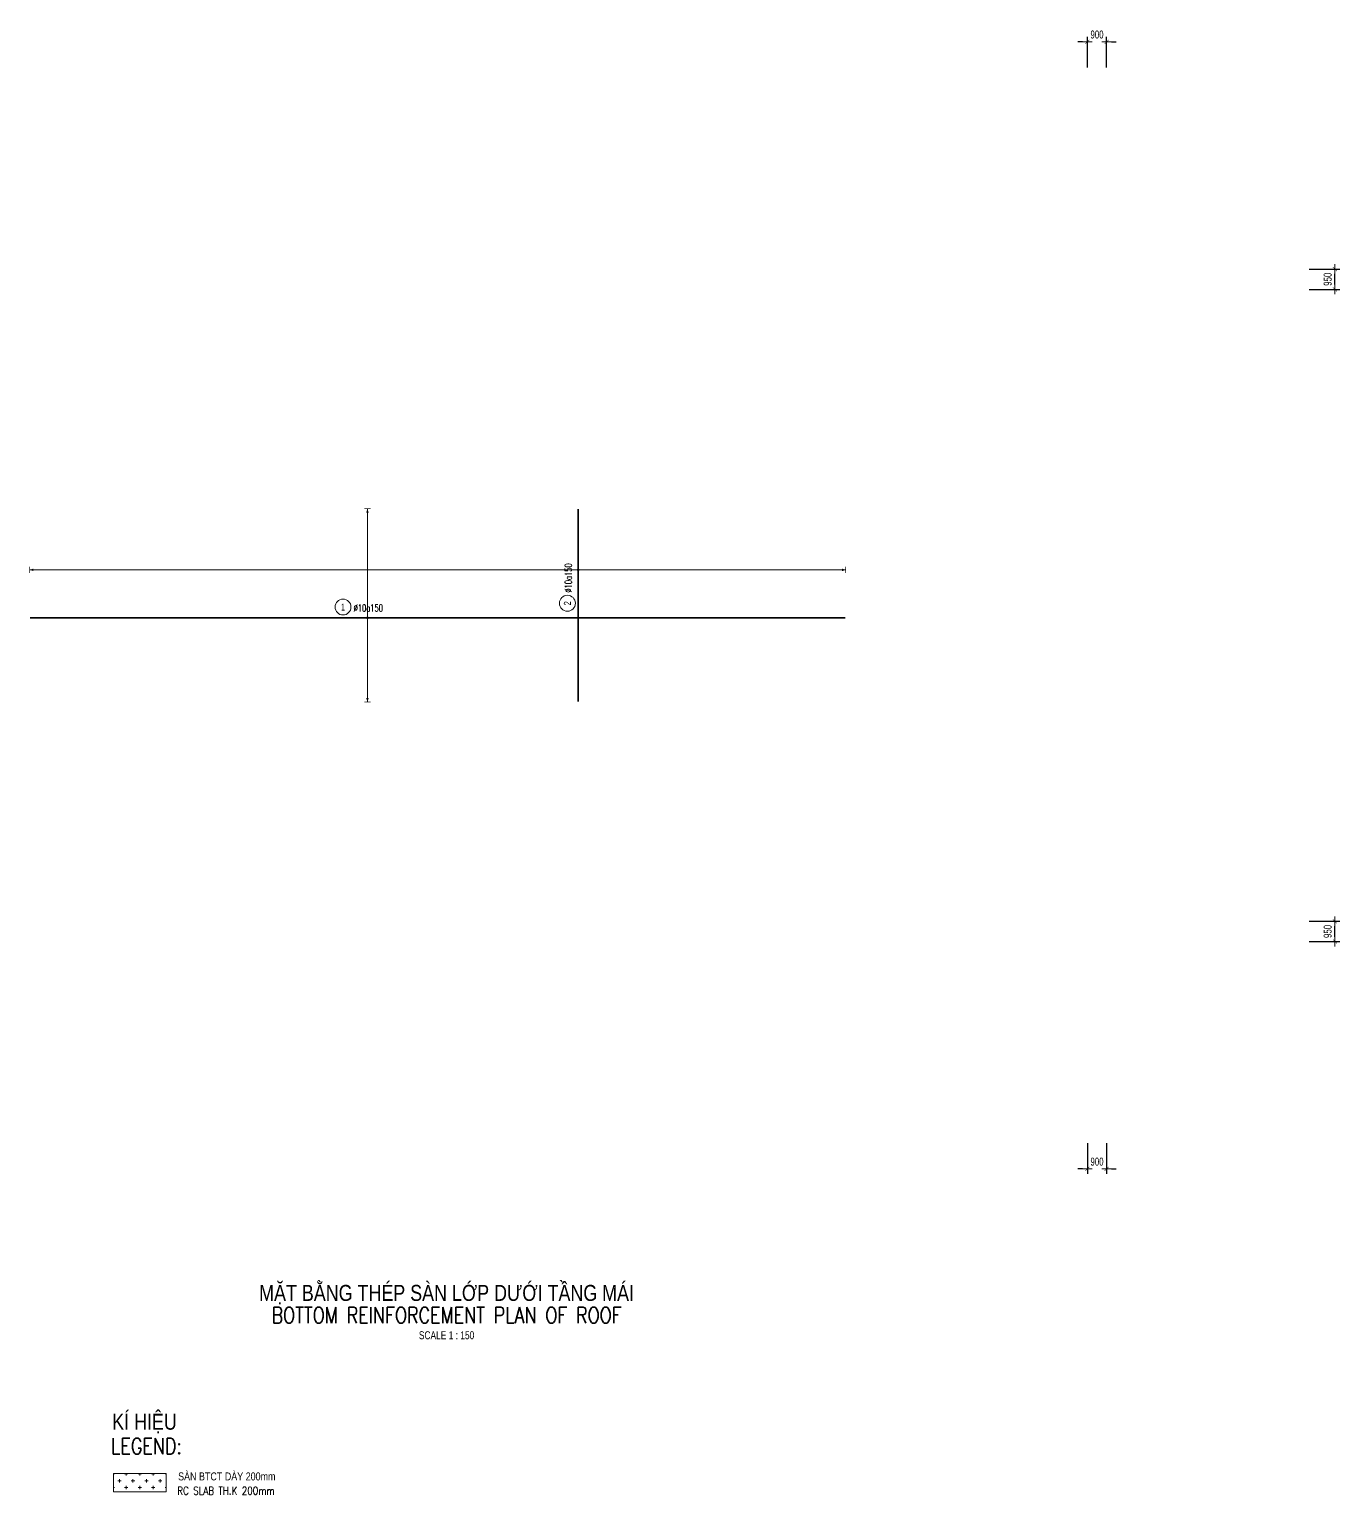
# Model space of a CAD drawing. Header units: millimetres. Extents: x 142010 to 329575, y -17961 to 50684.
# Drawn here: x 142010 to 203425, y -17961 to 50684 of the extents above; entities that cross this region are included whole.
import ezdxf
from ezdxf.enums import TextEntityAlignment as Align

# ---------------------------------------------------------------- set-up
doc = ezdxf.new("R2010")
doc.units = ezdxf.units.MM
doc.layers.get('0').update_dxf_attribs({"lineweight": 20})
doc.layers.get('Defpoints').update_dxf_attribs({"color": 151, "lineweight": 9})
for name, color, linetype, lineweight in [('NDC_S_ANNO', 7, 'Continuous', 20), ('NDC_S_DIM', 1, 'Continuous', 15), ('NDC_S_ENG TEXT', 2, 'Continuous', 20), ('NDC_S_ENG TITLE', 3, 'Continuous', 20), ('NDC_S_HATCH MATERIAL', 8, 'Continuous', 13), ('NDC_S_REBAR', 4, 'Continuous', 35), ('NDC_S_SLAB', 2, 'Continuous', 20), ('NDC_S_TEXT SYMBOL', 7, 'Continuous', 20), ('NDC_S_VN TEXT', 7, 'Continuous', 20), ('NDC_S_VN TITLE', 6, 'Continuous', 35)]:
    doc.layers.add(name, color=color, linetype=linetype, lineweight=lineweight)
doc.styles.add('$0$NDC_EN TXT', font='romans.shx', dxfattribs={"width": 0.8})
doc.styles.add('ARIAL', font='arial.ttf', dxfattribs={"width": 0.7})
doc.styles.add('NDC_ANNO', font='', dxfattribs={"width": 0.8})
doc.styles.add('NDC_DIM', font='', dxfattribs={"width": 0.75})
doc.styles.add('NDC_EN TXT', font='romans.shx', dxfattribs={"width": 0.8})
doc.styles.add('NDC_ROMANS', font='romans.shx', dxfattribs={"width": 0.7})
doc.styles.add('NDC_VIE TXT', font='arial.ttf', dxfattribs={"width": 0.8})
doc.styles.get('NDC_ANNO').set_extended_font_data('Dotum')
doc.styles.get('NDC_DIM').set_extended_font_data('Dotum')
doc.dimstyles.new('NDC_dim_150', dxfattribs={"dimscale": 150, "dimtxt": 2.5, "dimasz": 1.5, "dimexe": 1.5, "dimexo": 2.5, "dimgap": 1, "dimtad": 1, "dimdec": 0, "dimzin": 0, "dimdsep": 46, "dimtxsty": 'NDC_DIM', "dimblk": 'DIMMARK', "dimcen": 0.09, "dimdle": 1.2, "dimclrd": 1, "dimclre": 1, "dimclrt": 3, "dimadec": 0, "dimazin": 0, "dimtfac": 1, "dimtdec": 0, "dimtix": 1, "dimtofl": 0, "dimtmove": 0, "dimatfit": 3, "dimfxl": 8, "dimfxlon": 1, "dimtolj": 1, "dimtzin": 0, "dimarcsym": 0})

# ---------------------------------------------------------------- blocks, each defined once
blk = doc.blocks.new('DIMMARK')
at = {"layer": 'NDC_S_DIM', "color": 1}
blk.add_line((-1.5, 0), (1, 0), dxfattribs=at)
at = {"layer": 'NDC_S_DIM', "color": 2, "const_width": 0.1}
blk.add_lwpolyline([(-0.42, -0.42), (0.42, 0.42)], dxfattribs=at)
blk = doc.blocks.new('*D6')
at = {"layer": 'Defpoints', "color": 0, "ltscale": 100, "transparency": 16777216}
for p in [(188189, 8900), (203200, 8900), (188189, 7950)]:
    blk.add_point(p, dxfattribs=at)
at = {"layer": 'NDC_S_DIM', "color": 1, "lineweight": -2, "ltscale": 100, "transparency": 16777216}
for p, q in [((202000, 8900), (203425, 8900)), ((203200, 8175), (203200, 8675)), ((202000, 7950), (203425, 7950))]:
    blk.add_line(p, q, dxfattribs=at)
at = {"layer": 'NDC_S_DIM', "color": 1, "lineweight": -2, "ltscale": 100, "transparency": 16777216, "xscale": 225, "yscale": 225, "zscale": 225}
for p, rotation in [((203200, 8900), 90), ((203200, 7950), 270)]:
    blk.add_blockref('DIMMARK', p, dxfattribs=dict(at, rotation=rotation))
at = {"layer": 'NDC_S_DIM', "color": 3, "ltscale": 100, "transparency": 16777216, "insert": (202862, 8425), "char_height": 375, "attachment_point": 5, "rotation": 90, "style": 'NDC_DIM'}
blk.add_mtext('\\A1;950', dxfattribs=at)
blk = doc.blocks.new('*D7')
at = {"layer": 'Defpoints', "color": 0, "ltscale": 100, "transparency": 16777216}
for p in [(188315, 39450), (203200, 39450), (188315, 38500)]:
    blk.add_point(p, dxfattribs=at)
at = {"layer": 'NDC_S_DIM', "color": 1, "lineweight": -2, "ltscale": 100, "transparency": 16777216}
for p, q in [((202000, 39450), (203425, 39450)), ((203200, 38725), (203200, 39225)), ((202000, 38500), (203425, 38500))]:
    blk.add_line(p, q, dxfattribs=at)
at = {"layer": 'NDC_S_DIM', "color": 1, "lineweight": -2, "ltscale": 100, "transparency": 16777216, "xscale": 225, "yscale": 225, "zscale": 225}
for p, rotation in [((203200, 39450), 90), ((203200, 38500), 270)]:
    blk.add_blockref('DIMMARK', p, dxfattribs=dict(at, rotation=rotation))
at = {"layer": 'NDC_S_DIM', "color": 3, "ltscale": 100, "transparency": 16777216, "insert": (202862, 38975), "char_height": 375, "attachment_point": 5, "rotation": 90, "style": 'NDC_DIM'}
blk.add_mtext('\\A1;950', dxfattribs=at)
blk = doc.blocks.new('*D8')
at = {"layer": 'Defpoints', "color": 0, "ltscale": 100, "transparency": 16777216}
for p in [(192500, 50100), (191600, 34011), (192500, 34011)]:
    blk.add_point(p, dxfattribs=at)
at = {"layer": 'NDC_S_DIM', "color": 1, "lineweight": -2, "ltscale": 100, "transparency": 16777216}
for p, q in [((191600, 48900), (191600, 50325)), ((192500, 48900), (192500, 50325)), ((191375, 50100), (191150, 50100)), ((192725, 50100), (192950, 50100))]:
    blk.add_line(p, q, dxfattribs=at)
at = {"layer": 'NDC_S_DIM', "color": 1, "lineweight": -2, "ltscale": 100, "transparency": 16777216, "xscale": 225, "yscale": 225, "zscale": 225}
blk.add_blockref('DIMMARK', (191600, 50100), dxfattribs=at)
at = {"layer": 'NDC_S_DIM', "color": 1, "lineweight": -2, "ltscale": 100, "transparency": 16777216, "xscale": 225, "yscale": 225, "zscale": 225, "rotation": 180}
blk.add_blockref('DIMMARK', (192500, 50100), dxfattribs=at)
at = {"layer": 'NDC_S_DIM', "color": 3, "ltscale": 100, "transparency": 16777216, "insert": (192050, 50438), "char_height": 375, "attachment_point": 5, "style": 'NDC_DIM'}
blk.add_mtext('\\A1;900', dxfattribs=at)
blk = doc.blocks.new('*D9')
at = {"layer": 'Defpoints', "color": 0, "ltscale": 100, "transparency": 16777216}
for p in [(191600, 12767), (192500, 12767), (192500, -2700)]:
    blk.add_point(p, dxfattribs=at)
at = {"layer": 'NDC_S_DIM', "color": 1, "lineweight": -2, "ltscale": 100, "transparency": 16777216}
for p, q in [((191600, -1500), (191600, -2925)), ((192500, -1500), (192500, -2925)), ((191375, -2700), (191150, -2700)), ((192725, -2700), (192950, -2700))]:
    blk.add_line(p, q, dxfattribs=at)
at = {"layer": 'NDC_S_DIM', "color": 1, "lineweight": -2, "ltscale": 100, "transparency": 16777216, "xscale": 225, "yscale": 225, "zscale": 225}
blk.add_blockref('DIMMARK', (191600, -2700), dxfattribs=at)
at = {"layer": 'NDC_S_DIM', "color": 1, "lineweight": -2, "ltscale": 100, "transparency": 16777216, "xscale": 225, "yscale": 225, "zscale": 225, "rotation": 180}
blk.add_blockref('DIMMARK', (192500, -2700), dxfattribs=at)
at = {"layer": 'NDC_S_DIM', "color": 3, "ltscale": 100, "transparency": 16777216, "insert": (192050, -2362), "char_height": 375, "attachment_point": 5, "style": 'NDC_DIM'}
blk.add_mtext('\\A1;900', dxfattribs=at)
blk = doc.blocks.new('Drawing name_symbol')
at = {"layer": 'NDC_S_ENG TITLE', "style": 'NDC_EN TXT', "width": 0.8}
blk.add_attdef('SECTDET1', text='', height=5, dxfattribs=at).set_placement((0, 1.01), align=Align.CENTER)
at = {"layer": 'NDC_S_TEXT SYMBOL', "lineweight": 25, "style": 'NDC_ANNO', "width": 0.8}
blk.add_attdef('SSCALE', text='', height=2.5, dxfattribs=at).set_placement((0, -4), align=Align.CENTER)
at = {"layer": 'NDC_S_VN TITLE', "style": 'NDC_VIE TXT', "width": 0.8}
blk.add_attdef('SECTDET2', text='', height=5, dxfattribs=at).set_placement((0, 7.97), align=Align.CENTER)
blk = doc.blocks.new('*U18')
h = blk.add_hatch(color=6)
edge = h.paths.add_edge_path()
edge.add_arc((4.81, 0), 0.3, 0, 360)
at = {"layer": 'NDC_S_DIM', "color": 6}
for q in [(4.81, 171.39), (4.81, -83.61)]:
    blk.add_line((4.81, 0), q, dxfattribs=at)
for points in [[(3.81, 171.39, 0.2, 0.2, 0), (5.81, 171.39, 0, 0, 0)], [(3.81, -83.61, 0.2, 0.2, 0), (5.81, -83.61, 0, 0, 0)]]:
    blk.add_lwpolyline(points, format="xyseb", dxfattribs=at)
at = {"layer": 'NDC_S_DIM'}
blk.add_circle((-5.62, 3.36), 2.48, dxfattribs=at)
at = {"layer": 'NDC_S_DIM', "color": 6}
blk.add_circle((4.81, 0), 0.3, dxfattribs=at)
for points in [[(4.41, 170.19), (4.81, 171.39), (5.21, 170.19)], [(4.41, -82.41), (4.81, -83.61), (5.21, -82.41)]]:
    blk.add_solid(points, dxfattribs=at)
at = {"layer": 'NDC_S_REBAR'}
for p, q in [((0, 0), (-36.27, 0)), ((-36.27, 0), (-36.27, 0)), ((0, 0), (23.73, 0)), ((23.73, 0), (23.73, 0)), ((23.73, 0), (23.73, 0)), ((-36.27, 0), (-36.27, 0))]:
    blk.add_line(p, q, dxfattribs=at)
at = {"layer": 'NDC_S_VN TEXT', "style": 'ARIAL', "width": 0.7}
blk.add_attdef('KHT', text='', height=2.2, dxfattribs=at).set_placement((-5.62, 3.36), align=Align.MIDDLE_CENTER)
at = {"layer": 'NDC_S_VN TEXT', "color": 3, "style": 'NDC_ROMANS', "width": 0.7}
blk.add_attdef('DKT', (-2.32, 1.98), '', height=2.2, dxfattribs=at)
blk = doc.blocks.new('*U17')
h = blk.add_hatch(color=6)
edge = h.paths.add_edge_path()
edge.add_arc((-75.12, 0), 0.3, 0, 360)
at = {"layer": 'NDC_S_DIM', "color": 6}
for q in [(-75.12, 34.06), (-75.12, -26.28)]:
    blk.add_line((-75.12, 0), q, dxfattribs=at)
for points in [[(-76.12, 34.06, 0.2, 0.2, 0), (-74.12, 34.06, 0, 0, 0)], [(-76.12, -26.28, 0.2, 0.2, 0), (-74.12, -26.28, 0, 0, 0)]]:
    blk.add_lwpolyline(points, format="xyseb", dxfattribs=at)
at = {"layer": 'NDC_S_DIM'}
blk.add_circle((-82.75, 3.36), 2.48, dxfattribs=at)
at = {"layer": 'NDC_S_DIM', "color": 6}
blk.add_circle((-75.12, 0), 0.3, dxfattribs=at)
for points in [[(-75.52, 32.86), (-75.12, 34.06), (-74.72, 32.86)], [(-75.52, -25.08), (-75.12, -26.28), (-74.72, -25.08)]]:
    blk.add_solid(points, dxfattribs=at)
at = {"layer": 'NDC_S_REBAR'}
for p, q in [((0, 0), (-180.51, 0)), ((-180.51, 0), (-180.51, 0)), ((0, 0), (74.16, 0)), ((74.16, 0), (74.16, 0)), ((74.16, 0), (74.16, 0)), ((-180.51, 0), (-180.51, 0))]:
    blk.add_line(p, q, dxfattribs=at)
at = {"layer": 'NDC_S_VN TEXT', "style": 'ARIAL', "width": 0.7}
blk.add_attdef('KHT', text='', height=2.2, dxfattribs=at).set_placement((-82.75, 3.36), align=Align.MIDDLE_CENTER)
at = {"layer": 'NDC_S_VN TEXT', "color": 3, "style": 'NDC_ROMANS', "width": 0.7}
blk.add_attdef('DKT', (-79.45, 1.98), '', height=2.2, dxfattribs=at)

msp = doc.modelspace()

# ---------------------------------------------------------------- hatches: boundary and pattern name
at = {"layer": 'NDC_S_HATCH MATERIAL', "ltscale": 100}
h = msp.add_hatch(dxfattribs=at)
h.set_pattern_fill('CROSS', color=256, scale=50)
h.set_pattern_definition([(0, (-57998, -8733.27), (317.5, 317.5), [158.75, -476.25]), (90, (-57918.62, -8812.65), (-317.5, 317.5), [158.75, -476.25])])
h.paths.add_polyline_path([(145959.8, -16964.2), (145959.8, -17828.3), (148418.2, -17828.3), (148418.2, -16964.2)])

# ---------------------------------------------------------------- linework, layer by layer
at = {"layer": 'NDC_S_SLAB'}
msp.add_lwpolyline([(145959.8, -16964.2), (148418.2, -16964.2), (148418.2, -17828.3), (145959.8, -17828.3)], close=True, dxfattribs=at)

# ---------------------------------------------------------------- block references
at = {"layer": 'NDC_S_ANNO', "xscale": 150, "yscale": 150, "zscale": 150}
msp.add_blockref('Drawing name_symbol', (161567.1, -10079.2), dxfattribs=at).add_auto_attribs({'SECTDET1': 'BOTTOM REINFORCEMENT PLAN OF ROOF', 'SECTDET2': 'MẶT BẰNG THÉP SÀN LỚP DƯỚI TẦNG MÁI', 'SSCALE': 'SCALE 1 : 150'})
at = {"layer": 'NDC_S_REBAR', "xscale": 150, "yscale": 150, "zscale": 150, "rotation": 90}
msp.add_blockref('*U18', (167733.8, 24640.4), dxfattribs=at).add_auto_attribs({'KHT': '2', 'DKT': '%%c10a150'})
at = {"layer": 'NDC_S_REBAR', "xscale": 150, "yscale": 150, "zscale": 150}
msp.add_blockref('*U17', (169126.4, 23116.4), dxfattribs=at).add_auto_attribs({'KHT': '1', 'DKT': '%%c10a150'})

# ---------------------------------------------------------------- texts
at = {"layer": 'NDC_S_ENG TEXT', "style": '$0$NDC_EN TXT', "width": 0.8}
for s, height, p in [('LEGEND:', 750, (145845.4, -16059.5)), ('RC SLAB TH.K 200mm', 375, (148947, -17961))]:
    msp.add_text(s, height=height, dxfattribs=at).set_placement(p)
at = {"layer": 'NDC_S_VN TEXT', "style": 'NDC_VIE TXT', "width": 0.8}
msp.add_text('KÍ HIỆU', height=750, dxfattribs=at).set_placement((145895.7, -14168.4), align=Align.TOP_LEFT)
msp.add_text('SÀN BTCT DÀY 200mm', height=375, dxfattribs=at).set_placement((148985.3, -17292.2))

# ---------------------------------------------------------------- dimensions: what is measured, and where the dimension line sits
at = {"layer": 'NDC_S_DIM', "ltscale": 100}
for base, p1, p2, picture, middle in [((192500, 50100), (191600, 34010.5), (192500, 34010.5), '*D8', (192050, 50437.8)), ((192500, -2700), (191600, 12767.1), (192500, 12767.1), '*D9', (192050, -2362.2))]:
    dim = msp.add_linear_dim(base=base, p1=p1, p2=p2, dimstyle='NDC_dim_150', dxfattribs=at)
    dim.commit()
    dim.dimension.update_dxf_attribs({"geometry": picture, "text_midpoint": middle})
for base, p1, p2, picture, middle in [((203200, 39450), (188315.4, 38500), (188315.4, 39450), '*D7', (202862.2, 38975)), ((203200, 8900), (188188.6, 7950), (188188.6, 8900), '*D6', (202862.2, 8425))]:
    dim = msp.add_linear_dim(base=base, p1=p1, p2=p2, angle=90, dimstyle='NDC_dim_150', dxfattribs=at)
    dim.commit()
    dim.dimension.update_dxf_attribs({"geometry": picture, "text_midpoint": middle})

doc.saveas('drawing.dxf')
